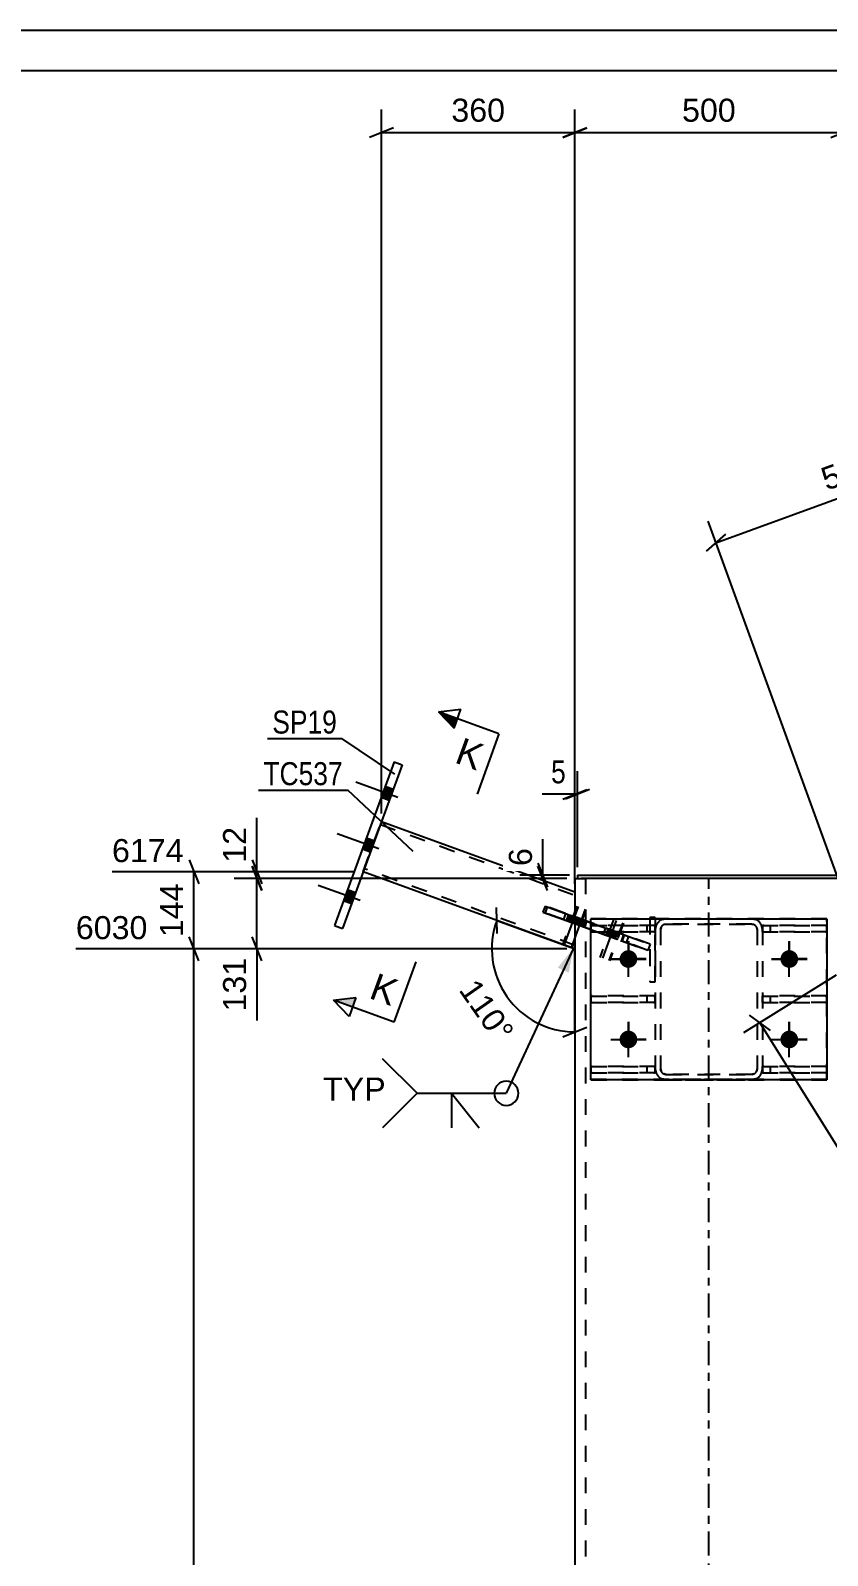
# Model space of a CAD drawing. Header units: millimetres. Extents: x 0 to 841, y 0 to 594.
# Drawn here: x 245.8 to 344.9, y 404.4 to 594 of the extents above; entities that cross this region are included whole.
import ezdxf

# ---------------------------------------------------------------- set-up
doc = ezdxf.new("R2010")
doc.units = ezdxf.units.MM
doc.linetypes.add('DXK_LINE_DOT2', pattern=[3.9198, 1.9599, -1.9599])
doc.linetypes.add('DXK_LINE_DOT3', pattern=[5.9187, 2.979, -0.9799, 0.9799, -0.9799])
doc.styles.add('Arial', font='ARIAL.TTF', dxfattribs={"height": 0.2})
doc.styles.add('Arial Narrow', font='ARIALN.TTF', dxfattribs={"height": 0.2})

# ---------------------------------------------------------------- blocks, each defined once
blk = doc.blocks.new('Unknown-284933836-1132')
at = {"color": 5, "linetype": 'Continuous'}
for p, q in [((841, 594), (0, 594)), ((836, 589), (5, 589))]:
    blk.add_line(p, q, dxfattribs=at)
blk = doc.blocks.new('Part-284933836-2052 - 1981')
at = {"color": 7, "linetype": 'DXK_LINE_DOT2'}
for p, q in [((323.48, 473.99), (315.48, 473.99)), ((315.48, 473.99), (315.48, 473.19)), ((322.48, 473.19), (322.48, 473.99)), ((323.48, 473.19), (323.48, 473.99)), ((315.48, 473.19), (323.48, 473.19))]:
    blk.add_line(p, q, dxfattribs=at)
blk = doc.blocks.new('Part-284933836-2031 - 1981')
at = {"color": 2, "linetype": 'Continuous'}
for p, q in [((322.81, 483.73), (323.48, 483.73)), ((322.81, 483.73), (322.81, 483.58)), ((323.48, 483.73), (323.48, 483.58))]:
    blk.add_line(p, q, dxfattribs=at)
at = {"color": 7, "linetype": 'DXK_LINE_DOT2'}
for p, q in [((322.81, 483.73), (323.48, 483.73)), ((322.81, 483.58), (322.81, 475.73)), ((323.48, 483.58), (323.48, 475.73)), ((322.81, 475.73), (323.48, 475.73)), ((322.81, 475.73), (323.48, 475.73))]:
    blk.add_line(p, q, dxfattribs=at)
blk = doc.blocks.new('Bolt-284933836-1983 - 1981')
at = {"linetype": 'Continuous'}
for points in [[(320.15, 479.68), (320.37, 479.66), (320.59, 479.59), (320.79, 479.47), (320.96, 479.32), (321.1, 479.13), (321.19, 478.92), (321.24, 478.7), (321.24, 478.47), (321.19, 478.24), (321.1, 478.03), (320.96, 477.85), (320.79, 477.69), (320.59, 477.58), (320.37, 477.51), (320.15, 477.48), (319.92, 477.51), (319.7, 477.58), (319.5, 477.69), (319.33, 477.85), (319.19, 478.03), (319.1, 478.24), (319.05, 478.47), (319.05, 478.7), (319.1, 478.92), (319.19, 479.13), (319.33, 479.32), (319.5, 479.47), (319.7, 479.59), (319.92, 479.66)], [(340.15, 479.68), (340.37, 479.66), (340.59, 479.59), (340.79, 479.47), (340.96, 479.32), (341.1, 479.13), (341.19, 478.92), (341.24, 478.7), (341.24, 478.47), (341.19, 478.24), (341.1, 478.03), (340.96, 477.85), (340.79, 477.69), (340.59, 477.58), (340.37, 477.51), (340.15, 477.48), (339.92, 477.51), (339.7, 477.58), (339.5, 477.69), (339.33, 477.85), (339.19, 478.03), (339.1, 478.24), (339.05, 478.47), (339.05, 478.7), (339.1, 478.92), (339.19, 479.13), (339.33, 479.32), (339.5, 479.47), (339.7, 479.59), (339.92, 479.66)], [(320.15, 469.68), (320.37, 469.66), (320.59, 469.59), (320.79, 469.47), (320.96, 469.32), (321.1, 469.13), (321.19, 468.92), (321.24, 468.7), (321.24, 468.47), (321.19, 468.24), (321.1, 468.03), (320.96, 467.85), (320.79, 467.69), (320.59, 467.58), (320.37, 467.51), (320.15, 467.48), (319.92, 467.51), (319.7, 467.58), (319.5, 467.69), (319.33, 467.85), (319.19, 468.03), (319.1, 468.24), (319.05, 468.47), (319.05, 468.7), (319.1, 468.92), (319.19, 469.13), (319.33, 469.32), (319.5, 469.47), (319.7, 469.59), (319.92, 469.66)], [(340.15, 469.68), (340.37, 469.66), (340.59, 469.59), (340.79, 469.47), (340.96, 469.32), (341.1, 469.13), (341.19, 468.92), (341.24, 468.7), (341.24, 468.47), (341.19, 468.24), (341.1, 468.03), (340.96, 467.85), (340.79, 467.69), (340.59, 467.58), (340.37, 467.51), (340.15, 467.48), (339.92, 467.51), (339.7, 467.58), (339.5, 467.69), (339.33, 467.85), (339.19, 468.03), (339.1, 468.24), (339.05, 468.47), (339.05, 468.7), (339.1, 468.92), (339.19, 469.13), (339.33, 469.32), (339.5, 469.47), (339.7, 469.59), (339.92, 469.66)]]:
    blk.add_hatch(color=1, dxfattribs=at).paths.add_polyline_path(points)
at = {"color": 1, "linetype": 'Continuous'}
for p, q in [((320.15, 476.38), (320.15, 480.78)), ((340.15, 476.38), (340.15, 480.78)), ((317.95, 478.58), (322.35, 478.58)), ((337.95, 478.58), (342.35, 478.58)), ((320.15, 466.38), (320.15, 470.78)), ((340.15, 466.38), (340.15, 470.78)), ((317.95, 468.58), (322.35, 468.58)), ((337.95, 468.58), (342.35, 468.58))]:
    blk.add_line(p, q, dxfattribs=at)
blk = doc.blocks.new('Part-284933836-2016 - 1981')
at = {"color": 7, "linetype": 'DXK_LINE_DOT2'}
for p, q in [((309.79, 485.17), (309.52, 484.42)), ((309.52, 484.42), (319.28, 480.86)), ((312.07, 483.49), (309.52, 484.42)), ((319.55, 481.62), (309.79, 485.17)), ((309.79, 485.17), (312.34, 484.24)), ((312.34, 484.24), (312.07, 483.49)), ((322.57, 479.66), (312.07, 483.49)), ((312.34, 484.24), (322.85, 480.42)), ((319.55, 481.62), (319.28, 480.86)), ((322.85, 480.42), (319.55, 481.62)), ((319.28, 480.86), (322.57, 479.66)), ((322.85, 480.42), (322.57, 479.66)), ((322.85, 480.42), (322.57, 479.66)), ((322.57, 479.66), (322.57, 479.66)), ((322.85, 480.42), (322.85, 480.42))]:
    blk.add_line(p, q, dxfattribs=at)
blk = doc.blocks.new('Part-284933836-2155 - 1981')
at = {"color": 7, "linetype": 'DXK_LINE_DOT2'}
for p, q in [((287.17, 489.43), (289.45, 495.69)), ((289.31, 495.32), (313.48, 486.52)), ((313.48, 480.28), (287.3, 489.8)), ((313.48, 486.95), (313.48, 479.85))]:
    blk.add_line(p, q, dxfattribs=at)
at = {"color": 2, "linetype": 'Continuous'}
for p, q in [((289.45, 495.69), (313.48, 486.95)), ((313.48, 479.85), (287.17, 489.43))]:
    blk.add_line(p, q, dxfattribs=at)
blk = doc.blocks.new('Part-284933836-2184 - 1981')
at = {"color": 2, "linetype": 'Continuous'}
for p, q in [((315.48, 483.58), (344.81, 483.58)), ((315.48, 463.58), (315.48, 483.58)), ((344.81, 483.58), (344.81, 463.58)), ((344.81, 463.58), (315.48, 463.58)), ((315.48, 463.58), (315.48, 463.58)), ((344.81, 463.58), (344.81, 463.58))]:
    blk.add_line(p, q, dxfattribs=at)
at = {"color": 7, "linetype": 'DXK_LINE_DOT2'}
for p, q in [((315.48, 483.58), (315.48, 483.58)), ((315.48, 483.58), (344.81, 483.58)), ((344.81, 483.58), (344.81, 483.58)), ((315.48, 463.58), (344.81, 463.58))]:
    blk.add_line(p, q, dxfattribs=at)
blk = doc.blocks.new('Part-284933836-2046 - 1981')
at = {"color": 2, "linetype": 'Continuous'}
for p, q in [((310.06, 485.07), (309.79, 484.32)), ((309.79, 484.32), (315.48, 482.25)), ((310.06, 485.07), (315.48, 483.1))]:
    blk.add_line(p, q, dxfattribs=at)
at = {"color": 7, "linetype": 'DXK_LINE_DOT2'}
for p, q in [((309.79, 484.32), (312.07, 483.49)), ((312.34, 484.24), (310.06, 485.07)), ((312.34, 484.24), (312.07, 483.49)), ((312.07, 483.49), (322.57, 479.66)), ((322.85, 480.42), (312.34, 484.24)), ((315.48, 483.1), (320.18, 481.39)), ((315.48, 482.25), (319.91, 480.63)), ((319.91, 480.63), (320.18, 481.39)), ((319.91, 480.63), (322.57, 479.66)), ((320.18, 481.39), (322.85, 480.42)), ((322.85, 480.42), (322.57, 479.66)), ((322.85, 480.42), (322.57, 479.66)), ((322.57, 479.66), (322.57, 479.66)), ((322.85, 480.42), (322.85, 480.42))]:
    blk.add_line(p, q, dxfattribs=at)
blk = doc.blocks.new('Part-284933836-2178 - 1981')
at = {"color": 7, "linetype": 'DXK_LINE_DOT2'}
for p, q in [((315.48, 473.98), (323.48, 473.98)), ((315.48, 473.18), (315.48, 473.98)), ((322.48, 473.18), (322.48, 473.98)), ((323.48, 473.98), (323.48, 473.18)), ((323.48, 473.18), (315.48, 473.18))]:
    blk.add_line(p, q, dxfattribs=at)
blk = doc.blocks.new('Part-284933836-2051 - 1981')
at = {"color": 7, "linetype": 'DXK_LINE_DOT2'}
for p, q in [((344.81, 473.99), (336.81, 473.99)), ((336.81, 473.99), (336.81, 473.19)), ((337.81, 473.19), (337.81, 473.99)), ((344.81, 473.19), (344.81, 473.99)), ((336.81, 473.19), (344.81, 473.19))]:
    blk.add_line(p, q, dxfattribs=at)
blk = doc.blocks.new('Bolt-284933836-2055 - 1981')
at = {"color": 1, "linetype": 'DXK_LINE_DOT2'}
for p, q in [((313.71, 485.16), (312, 480.46)), ((312.69, 484.11), (312.42, 483.36)), ((314.84, 484.75), (313.13, 480.05)), ((313.82, 483.7), (313.54, 482.95)), ((313.82, 483.7), (313.55, 482.95)), ((318.3, 483.49), (316.59, 478.79)), ((314.95, 483.29), (314.67, 482.54)), ((317.28, 482.44), (317.01, 481.69)), ((319.43, 483.08), (317.72, 478.38)), ((318.41, 482.03), (318.14, 481.28)), ((318.41, 482.03), (318.14, 481.28)), ((319.54, 481.62), (319.27, 480.87))]:
    blk.add_line(p, q, dxfattribs=at)
blk = doc.blocks.new('Part-284933836-2057 - 1981')
at = {"color": 7, "linetype": 'DXK_LINE_DOT2'}
for p, q in [((322.81, 483.73), (323.48, 483.73)), ((322.81, 483.73), (322.81, 475.73)), ((323.48, 483.73), (322.81, 483.73)), ((323.48, 475.73), (323.48, 483.73)), ((322.81, 475.73), (323.48, 475.73)), ((322.81, 475.73), (323.48, 475.73))]:
    blk.add_line(p, q, dxfattribs=at)
blk = doc.blocks.new('Part-284933836-2072 - 1981')
at = {"color": 2, "linetype": 'Continuous'}
for p, q in [((313.48, 488.61), (313.48, 483.83)), ((313.48, 488.61), (313.81, 488.61)), ((345.36, 488.61), (314.93, 488.61)), ((313.48, 482.97), (313.48, 226.87))]:
    blk.add_line(p, q, dxfattribs=at)
at = {"color": 7, "linetype": 'DXK_LINE_DOT2'}
for p, q in [((313.81, 488.61), (314.91, 488.61)), ((314.93, 488.61), (314.26, 488.61)), ((314.81, 488.61), (314.81, 226.87)), ((314.91, 488.61), (314.93, 488.61)), ((313.48, 483.83), (313.48, 482.97))]:
    blk.add_line(p, q, dxfattribs=at)
at = {"color": 7, "linetype": 'DXK_LINE_DOT3'}
blk.add_line((330.15, 226.87), (330.15, 488.61), dxfattribs=at)
blk = doc.blocks.new('Bolt-284933836-2074 - 1981')
at = {"color": 1, "linetype": 'Continuous'}
for p, q in [((320.15, 480.79), (320.15, 479.32)), ((340.15, 480.79), (340.15, 479.32)), ((317.95, 478.59), (319.41, 478.59)), ((320.15, 476.39), (320.15, 477.85)), ((322.35, 478.59), (320.88, 478.59)), ((337.95, 478.59), (339.41, 478.59)), ((340.15, 476.39), (340.15, 477.85)), ((342.35, 478.59), (340.88, 478.59)), ((320.15, 470.79), (320.15, 469.32)), ((340.15, 470.79), (340.15, 469.32)), ((317.95, 468.59), (319.41, 468.59)), ((322.35, 468.59), (320.88, 468.59)), ((337.95, 468.59), (339.41, 468.59)), ((342.35, 468.59), (340.88, 468.59)), ((320.15, 466.39), (320.15, 467.85)), ((340.15, 466.39), (340.15, 467.85))]:
    blk.add_line(p, q, dxfattribs=at)
blk = doc.blocks.new('Part-284933836-2204 - 1981')
at = {"color": 7, "linetype": 'DXK_LINE_DOT2'}
for p, q in [((315.48, 463.59), (315.48, 483.59)), ((344.81, 483.59), (315.48, 483.59)), ((344.81, 483.59), (315.48, 483.59)), ((344.81, 463.59), (344.81, 483.59)), ((315.48, 463.59), (315.48, 463.59)), ((315.48, 463.59), (344.81, 463.59)), ((344.81, 463.59), (315.48, 463.59)), ((344.81, 463.59), (344.81, 463.59))]:
    blk.add_line(p, q, dxfattribs=at)
blk = doc.blocks.new('Bolt-284933836-2078 - 1981')
at = {"linetype": 'Continuous'}
for points in [[(289.89, 500.04), (289.39, 498.66), (290.39, 498.29), (290.9, 499.67)], [(289.89, 500.04), (289.39, 498.66), (290.39, 498.29), (290.9, 499.67)], [(289.89, 500.04), (289.39, 498.66), (290.39, 498.29), (290.9, 499.67)], [(287.56, 493.61), (287.05, 492.24), (288.06, 491.87), (288.56, 493.25)], [(287.56, 493.61), (287.05, 492.24), (288.06, 491.87), (288.56, 493.25)], [(285.22, 487.19), (284.72, 485.81), (285.72, 485.45), (286.22, 486.83)], [(285.22, 487.19), (284.72, 485.81), (285.72, 485.45), (286.22, 486.83)], [(285.22, 487.19), (284.72, 485.81), (285.72, 485.45), (286.22, 486.83)]]:
    blk.add_hatch(color=1, dxfattribs=at).paths.add_polyline_path(points)
at = {"color": 1, "linetype": 'Continuous'}
for p, q in [((291.46, 498.68), (286.26, 500.58)), ((291.46, 498.68), (286.26, 500.58)), ((291.46, 498.68), (286.26, 500.58)), ((290.39, 498.29), (289.39, 498.66)), ((290.39, 498.29), (289.39, 498.66)), ((290.39, 498.29), (289.39, 498.66)), ((290.9, 499.67), (289.89, 500.04)), ((290.9, 499.67), (289.89, 500.04)), ((290.9, 499.67), (289.89, 500.04)), ((289.12, 492.26), (283.92, 494.16)), ((289.12, 492.26), (283.92, 494.16)), ((288.56, 493.25), (287.56, 493.61)), ((288.56, 493.25), (287.56, 493.61)), ((288.06, 491.87), (287.05, 492.24)), ((288.06, 491.87), (287.05, 492.24)), ((286.79, 485.84), (281.59, 487.73)), ((286.79, 485.84), (281.59, 487.73)), ((286.79, 485.84), (281.59, 487.73)), ((286.22, 486.83), (285.22, 487.19)), ((286.22, 486.83), (285.22, 487.19)), ((286.22, 486.83), (285.22, 487.19)), ((285.72, 485.45), (284.72, 485.81)), ((285.72, 485.45), (284.72, 485.81)), ((285.72, 485.45), (284.72, 485.81))]:
    blk.add_line(p, q, dxfattribs=at)
blk = doc.blocks.new('Part-284933836-2095 - 1981')
at = {"color": 7, "linetype": 'DXK_LINE_DOT2'}
for p, q in [((315.48, 482.75), (323.48, 482.75)), ((315.48, 481.95), (315.48, 482.75)), ((323.48, 481.95), (315.48, 481.95)), ((322.48, 481.95), (322.48, 482.75)), ((323.48, 482.75), (323.48, 481.95))]:
    blk.add_line(p, q, dxfattribs=at)
blk = doc.blocks.new('Part-284933836-2096 - 1981')
at = {"color": 7, "linetype": 'DXK_LINE_DOT2'}
for p, q in [((323.48, 482.75), (315.48, 482.75)), ((315.48, 482.75), (315.48, 481.95)), ((315.48, 481.95), (323.48, 481.95)), ((322.48, 481.95), (322.48, 482.75)), ((323.48, 481.95), (323.48, 482.75))]:
    blk.add_line(p, q, dxfattribs=at)
blk = doc.blocks.new('Part-284933836-2170 - 1981')
at = {"color": 2, "linetype": 'Continuous'}
for p, q in [((313.81, 489.01), (346.48, 489.01)), ((313.81, 489.01), (313.81, 488.61)), ((313.81, 488.61), (314.93, 488.61)), ((346.48, 488.61), (345.36, 488.61)), ((346.48, 489.01), (346.48, 488.61))]:
    blk.add_line(p, q, dxfattribs=at)
at = {"color": 7, "linetype": 'DXK_LINE_DOT2'}
blk.add_line((345.36, 488.61), (314.93, 488.61), dxfattribs=at)
blk = doc.blocks.new('Part-284933836-2219 - 1981')
at = {"color": 7, "linetype": 'DXK_LINE_DOT2'}
for p, q in [((324.3, 483.48), (324.81, 483.59)), ((324.81, 483.58), (324.3, 483.48)), ((324.81, 483.58), (324.81, 483.59)), ((324.81, 483.58), (335.48, 483.58)), ((335.48, 483.58), (335.48, 483.59)), ((335.48, 483.59), (335.99, 483.48)), ((335.99, 483.48), (335.48, 483.58)), ((323.48, 482.25), (323.58, 482.76)), ((323.58, 482.76), (323.48, 482.25)), ((323.48, 482.25), (323.48, 464.92)), ((324.2, 482.51), (324.15, 482.25)), ((324.15, 482.25), (324.2, 482.51)), ((324.15, 482.25), (324.15, 464.92)), ((324.81, 482.92), (324.56, 482.87)), ((324.56, 482.87), (324.81, 482.92)), ((324.81, 482.92), (335.48, 482.92)), ((324.81, 482.92), (324.81, 482.92)), ((335.48, 482.92), (324.81, 482.92)), ((335.48, 482.92), (335.48, 482.92)), ((335.73, 482.87), (335.48, 482.92)), ((335.48, 482.92), (335.73, 482.87)), ((336.15, 482.25), (336.1, 482.51)), ((336.1, 482.51), (336.15, 482.25)), ((336.15, 482.25), (336.15, 464.92)), ((336.71, 482.76), (336.81, 482.25)), ((336.81, 482.25), (336.71, 482.76)), ((336.81, 482.25), (336.81, 464.92)), ((323.58, 464.41), (323.48, 464.92)), ((323.48, 464.92), (323.58, 464.41)), ((324.15, 464.92), (324.2, 464.66)), ((324.2, 464.66), (324.15, 464.92)), ((336.1, 464.66), (336.15, 464.92)), ((336.15, 464.92), (336.1, 464.66)), ((336.81, 464.92), (336.71, 464.41)), ((336.71, 464.41), (336.81, 464.92)), ((324.81, 463.59), (324.3, 463.69)), ((324.3, 463.69), (324.81, 463.58)), ((324.56, 464.3), (324.81, 464.25)), ((324.81, 464.25), (324.56, 464.3)), ((324.81, 464.25), (335.48, 464.25)), ((324.81, 464.25), (324.81, 464.25)), ((335.48, 464.25), (324.81, 464.25)), ((324.81, 463.58), (324.81, 463.59)), ((335.48, 463.59), (324.81, 463.59)), ((324.81, 463.58), (335.48, 463.58)), ((335.48, 464.25), (335.73, 464.3)), ((335.73, 464.3), (335.48, 464.25)), ((335.48, 464.25), (335.48, 464.25)), ((335.99, 463.69), (335.48, 463.59)), ((335.48, 463.58), (335.99, 463.69)), ((335.48, 463.58), (335.48, 463.59))]:
    blk.add_line(p, q, dxfattribs=at)
at = {"color": 2, "linetype": 'Continuous'}
blk.add_line((324.81, 483.59), (335.48, 483.59), dxfattribs=at)
at = {"color": 7, "linetype": 'DXK_LINE_DOT2'}
for centre, radius, start, end in [((324.81, 482.25), 1.33, 112.5, 157.5), ((324.81, 482.25), 1.33, 112.5, 157.5), ((335.48, 482.25), 1.33, 22.5, 67.5), ((335.48, 482.25), 1.33, 22.5, 67.5), ((324.81, 482.25), 0.667, 112.5, 157.5), ((324.81, 482.25), 0.667, 112.5, 157.5), ((335.48, 482.25), 0.667, 22.5, 67.5), ((335.48, 482.25), 0.667, 22.5, 67.5), ((324.81, 464.92), 0.667, 202.5, 247.5), ((324.81, 464.92), 0.667, 202.5, 247.5), ((335.48, 464.92), 0.667, 292.5, 337.5), ((335.48, 464.92), 0.667, 292.5, 337.5), ((324.81, 464.92), 1.33, 202.5, 247.5), ((324.81, 464.92), 1.33, 202.5, 247.5), ((335.48, 464.92), 1.33, 292.5, 337.5), ((335.48, 464.92), 1.33, 292.5, 337.5)]:
    blk.add_arc(centre, radius, start, end, dxfattribs=at)
blk = doc.blocks.new('Part-284933836-2240 - 1981')
at = {"color": 7, "linetype": 'DXK_LINE_DOT2'}
for p, q in [((324.3, 483.48), (324.81, 483.59)), ((324.81, 483.59), (324.3, 483.48)), ((324.81, 483.59), (335.48, 483.59)), ((324.81, 483.59), (324.81, 483.59)), ((324.81, 483.59), (335.48, 483.59)), ((335.48, 483.59), (335.48, 483.59)), ((335.48, 483.59), (335.99, 483.48)), ((335.99, 483.48), (335.48, 483.59)), ((323.48, 482.25), (323.58, 482.76)), ((323.58, 482.76), (323.48, 482.25)), ((323.48, 482.25), (323.48, 464.92)), ((324.2, 482.51), (324.15, 482.25)), ((324.15, 482.25), (324.2, 482.51)), ((324.15, 482.25), (324.15, 464.92)), ((324.81, 482.92), (324.56, 482.87)), ((324.56, 482.87), (324.81, 482.92)), ((324.81, 482.92), (335.48, 482.92)), ((324.81, 482.92), (324.81, 482.92)), ((335.48, 482.92), (324.81, 482.92)), ((335.48, 482.92), (335.48, 482.92)), ((335.73, 482.87), (335.48, 482.92)), ((335.48, 482.92), (335.73, 482.87)), ((336.15, 482.25), (336.1, 482.51)), ((336.1, 482.51), (336.15, 482.25)), ((336.15, 482.25), (336.15, 464.92)), ((336.71, 482.76), (336.81, 482.25)), ((336.81, 482.25), (336.71, 482.76)), ((336.81, 482.25), (336.81, 464.92)), ((323.58, 464.41), (323.48, 464.92)), ((323.48, 464.92), (323.58, 464.41)), ((324.15, 464.92), (324.2, 464.66)), ((324.2, 464.66), (324.15, 464.92)), ((336.1, 464.66), (336.15, 464.92)), ((336.15, 464.92), (336.1, 464.66)), ((336.81, 464.92), (336.71, 464.41)), ((336.71, 464.41), (336.81, 464.92)), ((324.81, 463.59), (324.3, 463.69)), ((324.3, 463.69), (324.81, 463.59)), ((324.56, 464.3), (324.81, 464.25)), ((324.81, 464.25), (324.56, 464.3)), ((324.81, 464.25), (335.48, 464.25)), ((324.81, 464.25), (324.81, 464.25)), ((335.48, 464.25), (324.81, 464.25)), ((324.81, 463.59), (335.48, 463.59)), ((324.81, 463.59), (324.81, 463.59)), ((335.48, 463.59), (324.81, 463.59)), ((335.48, 464.25), (335.73, 464.3)), ((335.73, 464.3), (335.48, 464.25)), ((335.48, 464.25), (335.48, 464.25)), ((335.99, 463.69), (335.48, 463.59)), ((335.48, 463.59), (335.99, 463.69)), ((335.48, 463.59), (335.48, 463.59))]:
    blk.add_line(p, q, dxfattribs=at)
at = {"color": 7, "linetype": 'DXK_LINE_DOT3'}
blk.add_line((330.15, 473.59), (330.15, 473.59), dxfattribs=at)
at = {"color": 7, "linetype": 'DXK_LINE_DOT2'}
for centre, radius, start, end in [((324.81, 482.25), 1.33, 112.5, 157.5), ((324.81, 482.25), 1.33, 112.5, 157.5), ((335.48, 482.25), 1.33, 22.5, 67.5), ((335.48, 482.25), 1.33, 22.5, 67.5), ((324.81, 482.25), 0.667, 112.5, 157.5), ((324.81, 482.25), 0.667, 112.5, 157.5), ((335.48, 482.25), 0.667, 22.5, 67.5), ((335.48, 482.25), 0.667, 22.5, 67.5), ((324.81, 464.92), 0.667, 202.5, 247.5), ((324.81, 464.92), 0.667, 202.5, 247.5), ((335.48, 464.92), 0.667, 292.5, 337.5), ((335.48, 464.92), 0.667, 292.5, 337.5), ((324.81, 464.92), 1.33, 202.5, 247.5), ((324.81, 464.92), 1.33, 202.5, 247.5), ((335.48, 464.92), 1.33, 292.5, 337.5), ((335.48, 464.92), 1.33, 292.5, 337.5)]:
    blk.add_arc(centre, radius, start, end, dxfattribs=at)
blk = doc.blocks.new('Part-284933836-2246 - 1981')
at = {"color": 7, "linetype": 'DXK_LINE_DOT2'}
for p, q in [((336.81, 464.42), (336.81, 465.22)), ((336.81, 465.22), (344.81, 465.22)), ((337.81, 464.42), (337.81, 465.22)), ((344.81, 465.22), (344.81, 464.42)), ((344.81, 464.42), (336.81, 464.42))]:
    blk.add_line(p, q, dxfattribs=at)
blk = doc.blocks.new('Part-284933836-2247 - 1981')
at = {"color": 7, "linetype": 'DXK_LINE_DOT2'}
for p, q in [((344.81, 465.22), (336.81, 465.22)), ((336.81, 465.22), (336.81, 464.42)), ((337.81, 464.42), (337.81, 465.22)), ((344.81, 464.42), (344.81, 465.22)), ((336.81, 464.42), (344.81, 464.42))]:
    blk.add_line(p, q, dxfattribs=at)
blk = doc.blocks.new('Part-284933836-2251 - 1981')
at = {"color": 2, "linetype": 'Continuous'}
for p, q in [((291.01, 503.1), (283.6, 482.74)), ((292.01, 502.74), (284.6, 482.38)), ((291.01, 503.1), (292.01, 502.74)), ((283.6, 482.74), (284.6, 482.38))]:
    blk.add_line(p, q, dxfattribs=at)
blk = doc.blocks.new('Bolt-284933836-2252 - 1981')
at = {"linetype": 'Continuous'}
for points in [[(313.99, 483.64), (312.86, 484.05), (312.59, 483.3), (313.72, 482.89)], [(314.87, 483.32), (313.74, 483.73), (313.47, 482.98), (314.6, 482.57)], [(318.75, 481.91), (317.62, 482.32), (317.35, 481.56), (318.48, 481.15)]]:
    blk.add_hatch(color=1, dxfattribs=at).paths.add_polyline_path(points)
at = {"color": 1, "linetype": 'Continuous'}
for p, q in [((313.88, 485.1), (312.17, 480.4)), ((312.86, 484.05), (312.59, 483.3)), ((314.76, 484.78), (313.05, 480.08)), ((313.74, 483.73), (313.47, 482.98)), ((313.99, 483.64), (313.72, 482.89)), ((314.87, 483.32), (314.6, 482.57)), ((318.64, 483.36), (316.93, 478.67)), ((317.62, 482.32), (317.35, 481.56)), ((318.75, 481.91), (318.48, 481.15))]:
    blk.add_line(p, q, dxfattribs=at)
at = {"color": 1, "linetype": 'DXK_LINE_DOT2'}
for p, q in [((319.52, 483.04), (317.81, 478.35)), ((318.5, 482), (318.23, 481.24)), ((319.63, 481.59), (319.36, 480.83))]:
    blk.add_line(p, q, dxfattribs=at)
blk = doc.blocks.new('Part-284933836-2253 - 1981')
at = {"color": 7, "linetype": 'DXK_LINE_DOT2'}
for p, q in [((344.81, 482.75), (336.81, 482.75)), ((336.81, 482.75), (336.81, 481.95)), ((336.81, 481.95), (344.81, 481.95)), ((337.81, 481.95), (337.81, 482.75)), ((344.81, 481.95), (344.81, 482.75))]:
    blk.add_line(p, q, dxfattribs=at)
blk = doc.blocks.new('Part-284933836-2254 - 1981')
at = {"color": 7, "linetype": 'DXK_LINE_DOT2'}
for p, q in [((336.81, 481.95), (336.81, 482.75)), ((336.81, 482.75), (344.81, 482.75)), ((344.81, 481.95), (336.81, 481.95)), ((337.81, 481.95), (337.81, 482.75)), ((344.81, 482.75), (344.81, 481.95))]:
    blk.add_line(p, q, dxfattribs=at)
blk = doc.blocks.new('Part-284933836-2255 - 1981')
at = {"color": 7, "linetype": 'DXK_LINE_DOT2'}
for p, q in [((336.81, 473.18), (336.81, 473.98)), ((336.81, 473.98), (344.81, 473.98)), ((337.81, 473.18), (337.81, 473.98)), ((344.81, 473.98), (344.81, 473.18)), ((344.81, 473.18), (336.81, 473.18))]:
    blk.add_line(p, q, dxfattribs=at)
blk = doc.blocks.new('Part-284933836-2262 - 1981')
at = {"color": 7, "linetype": 'DXK_LINE_DOT2'}
for p, q in [((315.48, 465.22), (323.48, 465.22)), ((315.48, 464.42), (315.48, 465.22)), ((322.48, 464.42), (322.48, 465.22)), ((323.48, 465.22), (323.48, 464.42)), ((323.48, 464.42), (315.48, 464.42))]:
    blk.add_line(p, q, dxfattribs=at)
blk = doc.blocks.new('Part-284933836-2265 - 1981')
at = {"color": 7, "linetype": 'DXK_LINE_DOT2'}
for p, q in [((323.48, 465.22), (315.48, 465.22)), ((315.48, 465.22), (315.48, 464.42)), ((322.48, 464.42), (322.48, 465.22)), ((323.48, 464.42), (323.48, 465.22)), ((315.48, 464.42), (323.48, 464.42))]:
    blk.add_line(p, q, dxfattribs=at)
blk = doc.blocks.new('StraightDimension-284933836-14509 - 1981')
at = {"color": 7, "linetype": 'Continuous'}
for p, q in [((286.17, 489.43), (271.11, 489.43)), ((273.36, 490.93), (274.56, 487.93)), ((274.56, 487.11), (273.36, 490.11)), ((273.96, 488.61), (273.96, 489.43)), ((312.48, 488.61), (271.11, 488.61))]:
    blk.add_line(p, q, dxfattribs=at)
at = {"color": 0}
blk.add_wipeout([(273.21, 495.6), (269.01, 495.6), (269.01, 489.95), (273.21, 489.95)], dxfattribs=at)
at = {"color": 7, "linetype": 'Continuous'}
blk.add_line((273.96, 489.43), (273.96, 496.12), dxfattribs=at)
blk.add_line((273.96, 489.43), (273.96, 496.12), dxfattribs=at)
at = {"color": 3, "style": 'Arial'}
blk.add_text('12', height=2.865, rotation=90.0002, dxfattribs=at).set_placement((272.61, 490.55))
blk = doc.blocks.new('StraightDimension-284933836-2380 - 1981')
at = {"color": 7, "linetype": 'Continuous'}
for p, q in [((313.48, 489.61), (313.48, 501.92)), ((313.81, 490.01), (313.81, 501.92)), ((311.98, 498.47), (314.98, 499.67)), ((315.31, 499.67), (312.31, 498.47)), ((313.48, 499.07), (313.81, 499.07))]:
    blk.add_line(p, q, dxfattribs=at)
at = {"color": 0}
blk.add_wipeout([(312.95, 499.82), (312.95, 504.02), (309.93, 504.02), (309.93, 499.82)], dxfattribs=at)
at = {"color": 7, "linetype": 'Continuous'}
blk.add_line((313.48, 499.07), (309.4, 499.07), dxfattribs=at)
blk.add_line((313.48, 499.07), (309.4, 499.07), dxfattribs=at)
at = {"color": 3, "style": 'Arial Narrow'}
blk.add_text('5', height=2.86, dxfattribs=at).set_placement((310.53, 500.42))
blk = doc.blocks.new('StraightDimension-284933836-14470 - 1981')
at = {"color": 7, "linetype": 'Continuous'}
for p, q in [((286.17, 489.43), (255.94, 489.43)), ((265.53, 490.93), (266.73, 487.93)), ((266.13, 479.85), (266.13, 489.43)), ((312.48, 479.85), (251.44, 479.85)), ((266.73, 478.35), (265.53, 481.35))]:
    blk.add_line(p, q, dxfattribs=at)
at = {"color": 0, "linetype": 'Continuous'}
blk.add_wipeout([(265.43, 490.03), (265.43, 494.23), (255.34, 494.23), (255.34, 490.03)], dxfattribs=at)
at = {"color": 0}
blk.add_wipeout([(265.38, 488.57), (261.18, 488.57), (261.18, 480.7), (265.38, 480.7)], dxfattribs=at)
at = {"color": 3, "linetype": 'Continuous', "style": 'Arial'}
blk.add_text('6174', height=2.865, dxfattribs=at).set_placement((255.94, 490.63))
at = {"color": 3, "style": 'Arial'}
blk.add_text('144', height=2.865, rotation=90.0002, dxfattribs=at).set_placement((264.78, 481.3))
blk = doc.blocks.new('StraightDimension-284933836-14471 - 1981')
at = {"color": 7, "linetype": 'Continuous'}
for p, q in [((312.48, 479.85), (251.44, 479.85)), ((266.73, 478.35), (265.53, 481.35)), ((266.13, 262.33), (266.13, 479.85))]:
    blk.add_line(p, q, dxfattribs=at)
at = {"color": 0, "linetype": 'Continuous'}
blk.add_wipeout([(260.93, 480.45), (260.93, 484.65), (250.84, 484.65), (250.84, 480.45)], dxfattribs=at)
at = {"color": 3, "linetype": 'Continuous', "style": 'Arial'}
blk.add_text('6030', height=2.865, dxfattribs=at).set_placement((251.44, 481.05))
blk = doc.blocks.new('StraightDimension-284933836-14510 - 1981')
at = {"color": 7, "linetype": 'Continuous'}
for p, q in [((273.36, 490.11), (274.56, 487.11)), ((312.48, 488.61), (271.11, 488.61)), ((273.96, 479.85), (273.96, 488.61)), ((312.48, 479.85), (271.11, 479.85)), ((274.56, 478.35), (273.36, 481.35))]:
    blk.add_line(p, q, dxfattribs=at)
at = {"color": 0}
blk.add_wipeout([(273.21, 479.33), (269.01, 479.33), (269.01, 471.45), (273.21, 471.45)], dxfattribs=at)
at = {"color": 7, "linetype": 'Continuous'}
blk.add_line((273.96, 479.85), (273.96, 470.93), dxfattribs=at)
blk.add_line((273.96, 479.85), (273.96, 470.93), dxfattribs=at)
at = {"color": 3, "style": 'Arial'}
blk.add_text('131', height=2.865, rotation=90.0002, dxfattribs=at).set_placement((272.61, 472.06))
blk = doc.blocks.new('StraightDimension-284933836-14569 - 1981')
at = {"color": 7, "linetype": 'Continuous'}
for p, q in [((313.48, 487.95), (313.48, 584.16)), ((346.81, 487.95), (346.81, 584.16)), ((314.98, 581.91), (311.98, 580.71)), ((313.48, 581.31), (346.81, 581.31)), ((345.31, 580.71), (348.31, 581.91))]:
    blk.add_line(p, q, dxfattribs=at)
at = {"color": 0}
blk.add_wipeout([(334.08, 582.06), (334.08, 586.26), (326.21, 586.26), (326.21, 582.06)], dxfattribs=at)
at = {"color": 3, "style": 'Arial'}
blk.add_text('500', height=2.865, dxfattribs=at).set_placement((326.81, 582.66))
blk = doc.blocks.new('StraightDimension-284933836-14570 - 1981')
at = {"color": 7, "linetype": 'Continuous'}
for p, q in [((289.45, 496.69), (289.45, 584.16)), ((313.48, 487.95), (313.48, 584.16)), ((290.95, 581.91), (287.95, 580.71)), ((289.45, 581.31), (313.48, 581.31)), ((311.98, 580.71), (314.98, 581.91))]:
    blk.add_line(p, q, dxfattribs=at)
at = {"color": 0}
blk.add_wipeout([(305.4, 582.06), (305.4, 586.26), (297.53, 586.26), (297.53, 582.06)], dxfattribs=at)
at = {"color": 3, "style": 'Arial'}
blk.add_text('360', height=2.865, dxfattribs=at).set_placement((298.13, 582.66))
blk = doc.blocks.new('StraightDimension-284933836-14610 - 1981')
at = {"color": 7, "linetype": 'Continuous'}
for p, q in [((364.52, 541.89), (366.93, 544.04)), ((381.18, 500.52), (364.75, 545.64)), ((331.02, 530.33), (365.73, 542.97)), ((346.47, 487.88), (330.05, 533.01)), ((332.23, 531.41), (329.82, 529.26))]:
    blk.add_line(p, q, dxfattribs=at)
at = {"color": 0}
blk.add_wipeout([(351.81, 538.7), (350.38, 542.65), (342.98, 539.96), (344.42, 536.01)], dxfattribs=at)
at = {"color": 3, "style": 'Arial'}
blk.add_text('554', height=2.865, rotation=20.002, dxfattribs=at).set_placement((344.78, 536.78))
blk = doc.blocks.new('StraightDimension-284933836-14807 - 1981')
at = {"color": 7, "linetype": 'Continuous'}
for p, q in [((308.9, 490.51), (310.1, 487.51)), ((310.1, 487.11), (308.9, 490.11)), ((312.81, 489.01), (306.65, 489.01)), ((312.48, 488.61), (306.65, 488.61)), ((309.5, 488.61), (309.5, 489.01))]:
    blk.add_line(p, q, dxfattribs=at)
at = {"color": 0}
blk.add_wipeout([(308.75, 492.96), (304.55, 492.96), (304.55, 489.54), (308.75, 489.54)], dxfattribs=at)
at = {"color": 7, "linetype": 'Continuous'}
blk.add_line((309.5, 489.01), (309.5, 493.49), dxfattribs=at)
blk.add_line((309.5, 489.01), (309.5, 493.49), dxfattribs=at)
at = {"color": 3, "style": 'Arial'}
blk.add_text('6', height=2.87, rotation=90.0002, dxfattribs=at).set_placement((308.15, 490.14))
blk = doc.blocks.new('StraightDimension-284933836-14818 - 1981')
at = {"color": 7, "linetype": 'Continuous'}
for p, q in [((345.96, 476.57), (334.46, 469.39)), ((337.79, 469.71), (335.19, 471.62)), ((336.49, 470.66), (445.13, 296.57)), ((454.6, 302.48), (443.09, 295.3)), ((443.83, 297.52), (446.43, 295.61))]:
    blk.add_line(p, q, dxfattribs=at)
at = {"color": 0}
blk.add_wipeout([(394.12, 379.73), (397.68, 381.95), (392.34, 390.52), (388.77, 388.29)], dxfattribs=at)
at = {"color": 3, "style": 'Arial'}
blk.add_text('3078', height=2.865, rotation=-58.0349, dxfattribs=at).set_placement((389.6, 388.1))
blk = doc.blocks.new('AngleDimension-284933836-14898 - 1981')
at = {"color": 7, "linetype": 'Continuous'}
for p, q in [((303.83, 481.77), (303.73, 484.99)), ((312.54, 480.19), (303.78, 483.38)), ((303.78, 483.38), (313.48, 479.85)), ((313.48, 469.53), (313.48, 479.85)), ((311.98, 468.93), (314.98, 470.13))]:
    blk.add_line(p, q, dxfattribs=at)
blk.add_arc((313.48, 479.85), 10.32, 159.9997, 270, dxfattribs=at)
at = {"color": 0}
blk.add_wipeout([(303.57, 467.13), (307.01, 469.54), (301.57, 477.3), (298.13, 474.89)], dxfattribs=at)
at = {"color": 3, "style": 'Arial'}
blk.add_text('110°', height=2.865, rotation=-54.9982, dxfattribs=at).set_placement((298.97, 474.74))
blk = doc.blocks.new('Mark-284933836-15000 - 1981')
at = {"color": 0}
blk.add_wipeout([(284.64, 500.19), (284.64, 503.19), (274.77, 503.19), (274.77, 500.19)], dxfattribs=at)
blk.add_wipeout([(284.64, 500.19), (284.64, 503.19), (274.77, 503.19), (274.77, 500.19)], dxfattribs=at)
at = {"color": 30, "linetype": 'Continuous'}
for p in [(274.17, 499.59), (293.37, 491.95)]:
    blk.add_line(p, (285.24, 499.59), dxfattribs=at)
at = {"color": 3, "style": 'Arial Narrow'}
blk.add_text('TC537', height=2.863, dxfattribs=at).set_placement((274.77, 500.19))
blk = doc.blocks.new('Mark-284933836-15003 - 1981')
at = {"color": 0}
blk.add_wipeout([(283.9, 506.61), (283.9, 509.61), (275.87, 509.61), (275.87, 506.61)], dxfattribs=at)
blk.add_wipeout([(283.9, 506.61), (283.9, 509.61), (275.87, 509.61), (275.87, 506.61)], dxfattribs=at)
at = {"color": 30, "linetype": 'Continuous'}
for p in [(275.27, 506.01), (291.09, 501.55)]:
    blk.add_line(p, (284.5, 506.01), dxfattribs=at)
at = {"color": 3, "style": 'Arial Narrow'}
blk.add_text('SP19', height=2.863, dxfattribs=at).set_placement((275.87, 506.61))
blk = doc.blocks.new('WeldMark-284933836-15048 - 1981')
at = {"linetype": 'Continuous'}
blk.add_hatch(color=30, dxfattribs=at).paths.add_polyline_path([(311.36, 477.51), (313.3, 479.92), (312.72, 476.88)])
at = {"color": 30, "linetype": 'Continuous'}
for p in [(313.3, 479.92), (293.86, 461.89)]:
    blk.add_line(p, (304.96, 461.89), dxfattribs=at)
at = {"color": 3, "linetype": 'Continuous'}
for q in [(301.57, 457.61), (298.14, 457.61)]:
    blk.add_line((298.14, 461.89), q, dxfattribs=at)
for start, end in [(90, 270), (270, 90)]:
    blk.add_arc((304.96, 461.89), 1.5, start, end, dxfattribs=at)
at = {"color": 0, "linetype": 'Continuous'}
blk.add_wipeout([(289.96, 460.99), (289.96, 463.99), (282.18, 463.99), (282.18, 460.99)], dxfattribs=at)
blk.add_wipeout([(289.96, 460.99), (289.96, 463.99), (282.18, 463.99), (282.18, 460.99)], dxfattribs=at)
at = {"color": 3, "linetype": 'Continuous'}
for q in [(289.57, 466.18), (289.57, 457.61)]:
    blk.add_line((293.86, 461.89), q, dxfattribs=at)
at = {"color": 3, "linetype": 'Continuous', "style": 'Arial'}
blk.add_text('TYP', height=2.865, dxfattribs=at).set_placement((282.18, 460.99))
blk = doc.blocks.new('SectionMark-284933836-15316 - 1981')
at = {"linetype": 'Continuous'}
blk.add_hatch(color=6, dxfattribs=at).paths.add_polyline_path([(286.26, 473.79), (285.84, 472.61), (283.49, 473.47)])
at = {"color": 6, "linetype": 'Continuous'}
for p, q in [((296.53, 509.31), (299.31, 509.63)), ((283.49, 473.47), (286.26, 473.79)), ((285.41, 471.44), (283.49, 473.47)), ((286.26, 473.79), (285.41, 471.44))]:
    blk.add_line(p, q, dxfattribs=at)
at = {"color": 0, "linetype": 'Continuous'}
for points in [[(301.32, 501.99), (302.51, 505.27), (299.59, 506.34), (298.39, 503.05)], [(290.66, 472.72), (291.86, 476.01), (288.94, 477.07), (287.74, 473.78)]]:
    blk.add_wipeout(points, dxfattribs=at)
at = {"linetype": 'Continuous'}
blk.add_hatch(color=6, dxfattribs=at).paths.add_polyline_path([(298.88, 508.46), (298.46, 507.28), (296.53, 509.31)])
at = {"color": 6, "linetype": 'Continuous'}
for p, q in [((304.05, 506.58), (296.53, 509.31)), ((296.53, 509.31), (298.46, 507.28)), ((298.46, 507.28), (299.31, 509.63)), ((304.05, 506.58), (301.32, 499.06)), ((291, 470.73), (293.74, 478.25)), ((291, 470.73), (283.49, 473.47))]:
    blk.add_line(p, q, dxfattribs=at)
at = {"color": 3, "linetype": 'Continuous', "style": 'Arial'}
for p in [(298.39, 503.05), (287.74, 473.78)]:
    blk.add_text('K', height=3.34, rotation=-20.002, dxfattribs=at).set_placement(p)

msp = doc.modelspace()

# ---------------------------------------------------------------- block references
for name in ['Unknown-284933836-1132', 'Part-284933836-2251 - 1981', 'Bolt-284933836-2078 - 1981', 'Part-284933836-2155 - 1981', 'Part-284933836-2072 - 1981', 'Part-284933836-2170 - 1981', 'Part-284933836-2016 - 1981', 'Part-284933836-2046 - 1981', 'Bolt-284933836-2055 - 1981', 'Bolt-284933836-2252 - 1981', 'Part-284933836-2204 - 1981', 'Part-284933836-2184 - 1981', 'Part-284933836-2031 - 1981', 'Part-284933836-2057 - 1981', 'Part-284933836-2219 - 1981', 'Part-284933836-2240 - 1981', 'Part-284933836-2095 - 1981', 'Part-284933836-2096 - 1981', 'Part-284933836-2253 - 1981', 'Part-284933836-2254 - 1981', 'Bolt-284933836-2074 - 1981', 'Bolt-284933836-1983 - 1981', 'Part-284933836-2052 - 1981', 'Part-284933836-2178 - 1981', 'Part-284933836-2051 - 1981', 'Part-284933836-2255 - 1981', 'Part-284933836-2262 - 1981', 'Part-284933836-2265 - 1981', 'Part-284933836-2246 - 1981', 'Part-284933836-2247 - 1981']:
    msp.add_blockref(name, (0, 0))

# ---------------------------------------------------------------- next in the draw order: block references
for name in ['StraightDimension-284933836-14509 - 1981', 'StraightDimension-284933836-14818 - 1981']:
    msp.add_blockref(name, (0, 0))

# ---------------------------------------------------------------- next in the draw order: block references
msp.add_blockref('StraightDimension-284933836-2380 - 1981', (0, 0))

# ---------------------------------------------------------------- next in the draw order: block references
msp.add_blockref('StraightDimension-284933836-14470 - 1981', (0, 0))

# ---------------------------------------------------------------- next in the draw order: block references
msp.add_blockref('StraightDimension-284933836-14471 - 1981', (0, 0))

# ---------------------------------------------------------------- next in the draw order: block references
msp.add_blockref('StraightDimension-284933836-14510 - 1981', (0, 0))

# ---------------------------------------------------------------- next in the draw order: block references
for name in ['StraightDimension-284933836-14569 - 1981', 'AngleDimension-284933836-14898 - 1981']:
    msp.add_blockref(name, (0, 0))

# ---------------------------------------------------------------- next in the draw order: block references
for name in ['StraightDimension-284933836-14570 - 1981', 'StraightDimension-284933836-14610 - 1981', 'WeldMark-284933836-15048 - 1981']:
    msp.add_blockref(name, (0, 0))

# ---------------------------------------------------------------- next in the draw order: block references
for name in ['Mark-284933836-15000 - 1981', 'StraightDimension-284933836-14807 - 1981']:
    msp.add_blockref(name, (0, 0))

# ---------------------------------------------------------------- next in the draw order: block references
msp.add_blockref('Mark-284933836-15003 - 1981', (0, 0))

# ---------------------------------------------------------------- next in the draw order: block references
msp.add_blockref('SectionMark-284933836-15316 - 1981', (0, 0))

doc.saveas('drawing.dxf')
